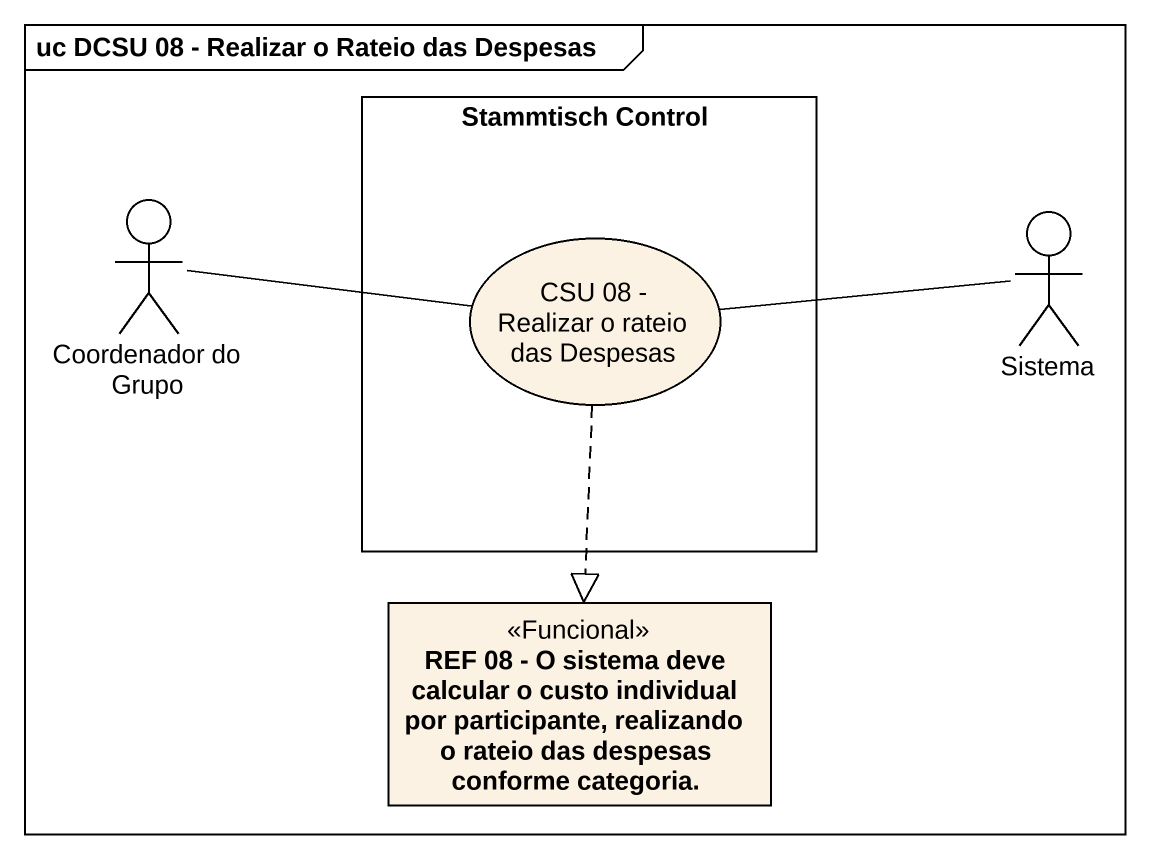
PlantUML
@startuml
mainframe uc DCSU 08 - Realizar o Rateio das Despesas
allowmixing
hide circle
hide empty members
rectangle "Stammtisch Control" as Stammtisch_Control {
  usecase "CSU 08 - Realizar o rateio das Despesas" as CSU_08_Realizar_o_rateio
}
actor "Coordenador do Grupo" as Coordenador_do_Grupo
actor Sistema
class "REF 08 - O sistema deve calcular o custo individual por participante, realizando o rateio das despesas conforme categoria." as REF_08_O_sistema_deve <<Funcional>>
Coordenador_do_Grupo -right- CSU_08_Realizar_o_rateio
CSU_08_Realizar_o_rateio -right- Sistema
CSU_08_Realizar_o_rateio ..|> REF_08_O_sistema_deve
@enduml
